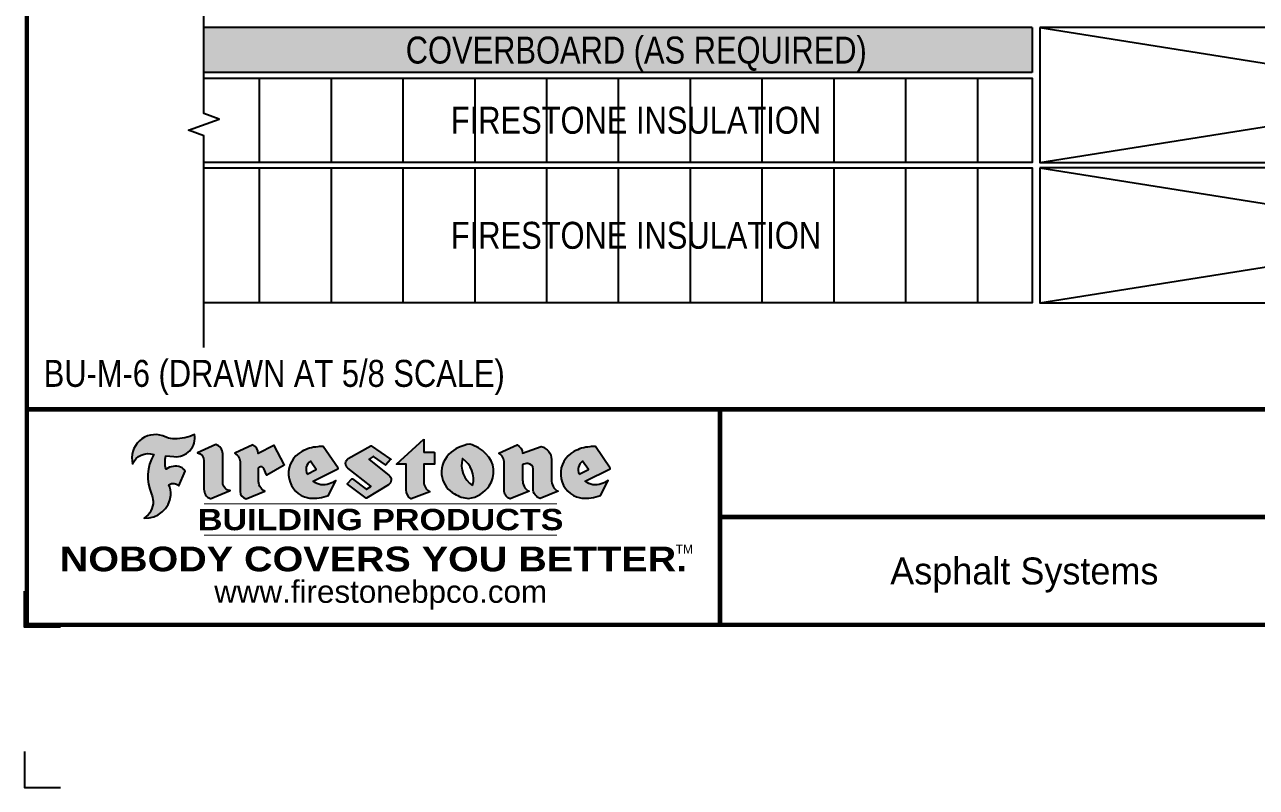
# Model space of a CAD drawing. Header units: inches. Extents: x -556 to -536, y -151 to -134.3.
# Drawn here: x -556 to -547.42, y -151.04 to -145.74 of the extents above; entities that cross this region are included whole.
import ezdxf
from ezdxf.enums import TextEntityAlignment as Align

# ---------------------------------------------------------------- set-up
doc = ezdxf.new("R2010")
doc.units = ezdxf.units.IN
doc.header["$MEASUREMENT"] = 0
doc.layers.get('0').update_dxf_attribs({"linetype": 'CONTINUOUS'})
doc.layers.get('DEFPOINTS').update_dxf_attribs({"linetype": 'CONTINUOUS'})
for name, color, linetype in [('FSBP-ANNO-LABEL', 7, 'CONTINUOUS'), ('FSBP-COVERBOARD_CANT', 46, 'CONTINUOUS'), ('FSBP-INSULATION', 7, 'CONTINUOUS'), ('FSBP-TTLB', 7, 'CONTINUOUS'), ('FSBP-TTLB-BORDER', 7, 'CONTINUOUS'), ('FSBP-TTLB-TEXT', 7, 'CONTINUOUS'), ('FSBP-WOOD', 7, 'CONTINUOUS')]:
    doc.layers.add(name, color=color, linetype=linetype)
doc.styles.add('ARIAL', font='ARIAL.TTF')
doc.styles.add('ARIAL_BOLD', font='ariblk.TTF')
doc.styles.add('ARIAL_NAR', font='ARIALN.TTF')
doc.styles.add('BANKGOTHIC', font='bgothm.ttf')

# ---------------------------------------------------------------- blocks, each defined once
blk = doc.blocks.new('TTLB-ASPHALT_1')
at = {"layer": 'FSBP-TTLB-TEXT'}
h = blk.add_hatch(color=1, dxfattribs=at)
edge = h.paths.add_edge_path()
edge.add_arc((1.037309769669577, -0.1982514792917272), 0.1319107607348553, 264.0410451462098, 370.3106169565175)
edge.add_arc((1.027551646585692, 0.1214293576525733), 0.3273056962876235, 270.05058356628535, 295.23459397187514, ccw=False)
edge.add_arc((1.022801957313334, -0.06680179986895496), 0.1391656561713503, 249.3281275763668, 272.0749124149863, ccw=False)
edge.add_line((0.9736743133014443, -0.1970076156048179), (0.9474927838574558, -0.1852745150568325))
edge.add_arc((0.8939498971398336, -0.3394262635682139), 0.1631857907024099, 70.84590087378872, 194.3325259843273)
edge.add_arc((0.8444260109029358, -0.4259936440910792), 0.1179914261095279, 70.96950098067128, 156.9641407594482, ccw=False)
edge.add_arc((1.153141409296893, -0.4684497516079489), 0.3110405457095052, 150.323113748316, 203.2084295854517)
edge.add_arc((0.7562495500623072, -0.6412608153899839), 0.1218587156617311, 0.8849157075190988, 24.346689398949877, ccw=False)
edge.add_arc((0.749378166569727, -0.6475258110744306), 0.1289731377238325, -58.36655102076742, 3.6216782311386737, ccw=False)
edge.add_arc((0.825669902954445, -0.5792158350996175), 0.1783301886510355, 267.2205474105585, 354.1381621173521)
edge.add_arc((0.7903121048625223, -0.6011409294291781), 0.2127878929608591, 0.9996158580669169, 21.00503380861242)
edge.add_arc((1.018807122639402, -0.5666691048185157), 0.0513639566841585, 40.821177131732725, 125.52727787225791, ccw=False)
edge.add_line((1.057676976260041, -0.5330924682126437), (1.102776947655911, -0.4308018311949837))
edge.add_arc((1.040858222524662, -0.4699705673995993), 0.07326744446031509, 32.31675181867256, 66.31481236598174)
edge.add_arc((1.03226251882532, -0.5063316993097686), 0.1102246948011782, 69.8179132332389, 125.254734720681)
edge.add_arc((1.127708877207283, -0.3689593535312383), 0.1659710644737306, 164.1569669952081, 196.5811013160487, ccw=False)
edge.add_line((0.9680425188342383, -0.3236487780942383), (1.023615334387159, -0.3294494641845773))
h = blk.add_hatch(color=1, dxfattribs=at)
edge = h.paths.add_edge_path()
edge.add_line((1.275239419159561, -0.6223407783464694), (1.415345367376062, -0.5660418822574371))
edge.add_arc((1.421019305783972, -0.5090099247487814), 0.05731350411836947, 181.9717871001989, 264.31851000495806, ccw=False)
edge.add_line((1.363739737527226, -0.5109819325197265), (1.363412352251203, -0.3102363679013962))
edge.add_arc((1.294263659668758, -0.3103491388304036), 0.06914878453844908, 0.0934405599591014, 72.42834396969012)
edge.add_line((1.315139561173908, -0.2444268274366692), (1.186839444240604, -0.3024209471341379))
edge.add_arc((1.175246268095293, -0.3585110609420923), 0.05727567197445628, -0.017399788185912257, 78.322067691347, ccw=False)
edge.add_line((1.232521937428658, -0.3585284546236807), (1.232574268422297, -0.555126496687123))
edge.add_arc((1.305699496415485, -0.5558575689677241), 0.07312888236350451, 179.4272023230205, 245.3845503102953)
h = blk.add_hatch(color=1, dxfattribs=at)
edge = h.paths.add_edge_path()
edge.add_line((1.792026821926584, -0.3839679064720229), (1.722158956877934, -0.2518542302253621))
edge.add_arc((1.720119655279632, -0.2529327078887889), 0.002306916790721916, 27.87197133405528, 117.3766794470726)
edge.add_line((1.719058846382097, -0.250884159729182), (1.610638460368705, -0.3070279753467702))
edge.add_arc((1.547088841662969, -0.306102665849437), 0.06355635479880158, 359.165808011073, 425.8793658831422)
edge.add_line((1.573061729235633, -0.2480956029480268), (1.446879247402876, -0.3051325108639702))
edge.add_arc((1.407812067100195, -0.3703571330466247), 0.07602957263902092, -3.441403975725109, 59.07992244284969, ccw=False)
edge.add_line((1.483704536400296, -0.3749210150788969), (1.483704536400296, -0.5723838140635706))
edge.add_arc((1.540537465180449, -0.5682544061150878), 0.05698275005415228, 184.1557352478595, 255.3066498366543)
edge.add_line((1.526084036778343, -0.6233736605654059), (1.657291340682093, -0.570650514527486))
edge.add_arc((1.688298576827208, -0.502139038842401), 0.07520153584805701, 207.5160880841914, 245.649226723163, ccw=False)
edge.add_arc((1.721050197024908, -0.491448816845633), 0.1093332836229113, 179.4823365255141, 204.5537900001094, ccw=False)
edge.add_line((1.611721375809452, -0.4904610114968335), (1.611721375809452, -0.4126404716788983))
edge.add_arc((1.628589765097189, -0.4141592990360436), 0.01693662875851165, 28.356188110622497, 174.8549701683584, ccw=False)
edge.add_arc((1.627340435522399, -0.4197189881350454), 0.02111886817708033, 22.216893572439517, 40.10213956426492, ccw=False)
edge.add_line((1.646891420738257, -0.4117336534413738), (1.666638796144639, -0.4549750258192233))
edge.add_arc((1.668737246926753, -0.4540167099035415), 0.002306916790685597, 204.5451281842828, 299.6323508190067)
edge.add_line((1.669877862091766, -0.4560219186518992), (1.791128135493295, -0.3870515928837648))
edge.add_line((1.791128135493295, -0.3870515928837648), (1.792026821926584, -0.3839679064720229))
h = blk.add_hatch(color=1, dxfattribs=at)
edge = h.paths.add_edge_path()
edge.add_arc((2.260407392426799, -0.3775796671688738), 0.0415245022322573, 123.20805433950699, 232.2027298779723, ccw=False)
edge.add_line((2.237665217914071, -0.3428366421988329), (2.393535971665983, -0.2540943745380986))
edge.add_arc((2.394677353533154, -0.2560991469722467), 0.00230691679074142, 55.64644466176969, 119.65426054492929, ccw=False)
edge.add_line((2.395979141996861, -0.2541946229174954), (2.531809646140459, -0.3470380726374032))
edge.add_arc((2.530468902927936, -0.3489153772789848), 0.00230691679070047, -42.73110123842042, 54.46613537395791, ccw=False)
edge.add_line((2.532163440279987, -0.3504807552658491), (2.498457913851155, -0.3869673252714421))
edge.add_arc((2.496763376499132, -0.385401947284592), 0.002306916790673087, 233.75270768949161, 317.26889876139137, ccw=False)
edge.add_line((2.495399362263356, -0.38726241234572), (2.413849913492982, -0.3274738082119626))
edge.add_arc((2.412485899257177, -0.3293342732731332), 0.002306916790719977, 53.75270768979654, 124.4135619297866)
edge.add_line((2.41118211687575, -0.3274311136421062), (2.382933981293377, -0.346782838468144))
edge.add_arc((2.384237763674776, -0.3486859980991568), 0.002306916790694806, 124.4135619293765, 231.8459020253658)
edge.add_line((2.382812599816248, -0.3505000469010184), (2.519899969301207, -0.4581994452042721))
edge.add_arc((2.494247019847677, -0.4908523236374407), 0.0415245022322573, -55.21225898295228, 51.84590202520451, ccw=False)
edge.add_line((2.517938320565804, -0.5249552055672808), (2.364434947484597, -0.6179520922513717))
edge.add_arc((2.363239601923482, -0.6159790200102009), 0.002306916790727131, 233.2955624372974, 301.2087215702374, ccw=False)
edge.add_line((2.361860787187538, -0.6178285429225383), (2.231266621301074, -0.5204709167214361))
edge.add_arc((2.232647938930654, -0.518623262347532), 0.002306916790697738, 135.5134179846412, 233.2179869199849, ccw=False)
edge.add_line((2.231002150870836, -0.5170067083764565), (2.262839375599356, -0.4845937328397696))
edge.add_arc((2.264485163659231, -0.4862102868108593), 0.002306916790748635, 53.03528399994502, 135.5134179853723, ccw=False)
edge.add_line((2.265872365996302, -0.4843670465239001), (2.361834678328762, -0.5565872257804898))
edge.add_arc((2.363221880665748, -0.55474398549363), 0.00230691679062697, 233.0352840000717, 302.2362632414427)
edge.add_line((2.36445241715569, -0.5566953042850713), (2.39428499383348, -0.5378823484768844))
edge.add_arc((2.393054457343538, -0.5359310296853721), 0.002306916790685158, 302.2362632406162, 412.202729876843)
edge.add_line((2.394468296066179, -0.5341081404551886), (2.234958295420142, -0.4103916733127022))
h = blk.add_hatch(color=1, dxfattribs=at)
edge = h.paths.add_edge_path()
edge.add_line((2.763460561272041, -0.2072496393923444), (2.763460561272041, -0.2969520779963801))
edge.add_arc((2.765767478062685, -0.2969520779963943), 0.00230691679065842, 179.9999999996471, 269.9999999996471)
edge.add_line((2.765767478062685, -0.2992589947870528), (2.835417693520355, -0.2992589947870528))
edge.add_arc((2.835417693520355, -0.3015659115777538), 0.002306916790701052, 0, 90, ccw=False)
edge.add_line((2.837724610311056, -0.3015659115777538), (2.837724610311056, -0.3790761307453892))
edge.add_arc((2.835417693520355, -0.3790761307453749), 0.002306916790686842, 269.99999999964706, 359.99999999964706, ccw=False)
edge.add_line((2.835417693520355, -0.3813830475360618), (2.765767478062685, -0.3813830475360618))
edge.add_arc((2.765767478062685, -0.3836899643267202), 0.00230691679065842, 90.00000000035294, 180.0000000003529)
edge.add_line((2.763460561272041, -0.3836899643267344), (2.763460561272041, -0.5033995910642801))
edge.add_arc((2.836735953378934, -0.5071368822038522), 0.07337063740681407, 177.0802527808789, 245.3249543133826)
edge.add_line((2.806105814540615, -0.5738080530967267), (2.674529557384915, -0.6226036013049594))
edge.add_arc((2.708610405062075, -0.5642984087917995), 0.0675351734460605, 177.0345319916277, 239.69264280249, ccw=False)
edge.add_line((2.641165668230087, -0.560804539009709), (2.641165668230087, -0.3836899643267344))
edge.add_arc((2.638858751439443, -0.3836899643267202), 0.00230691679065842, 359.9999999996471, 449.999999999647)
edge.add_line((2.638858751439443, -0.3813830475360618), (2.572857950769389, -0.3813830475360618))
edge.add_line((2.572857950769389, -0.3813830475360618), (2.763460561272041, -0.2072496393923444))
h = blk.add_hatch(color=1, dxfattribs=at)
edge = h.paths.add_edge_path(flags=16)
edge.add_arc((2.940363509127394, -0.4847985213681483), 0.1684614578629417, 344.5558804047865, 417.0140046669545)
edge.add_arc((3.194458079644619, -0.3883534532477739), 0.1684614578629416, 164.5558804047865, 237.0140046669546)
edge = h.paths.add_edge_path()
edge.add_arc((3.069375116502187, -0.4399344555144893), 0.1828726885096673, 136.0914512150047, 191.213418978326)
edge.add_arc((3.064939550433394, -0.4318234379590393), 0.18031488047485, 194.0167254156723, 240.666373083186)
edge.add_arc((3.098047041778983, -0.3845058757092517), 0.2378525180183701, 239.2975390661776, 264.2889872773176)
edge.add_arc((3.048844782126224, -0.419023238379296), 0.203760689247156, 277.1986764832035, 326.503572961274)
edge.add_arc((3.077739326803538, -0.434104661646515), 0.1713748657917091, 325.3768876809903, 406.3828327799087)
edge.add_arc((3.011839488065931, -0.4896144380417837), 0.257194564585, 44.2846255351977, 73.82901434867308)
edge.add_arc((3.117152499586979, -0.4983433120546721), 0.2579560664039132, 97.50292863483669, 134.1039137579027)
h = blk.add_hatch(color=1, dxfattribs=at)
edge = h.paths.add_edge_path()
edge.add_line((3.322690228557462, -0.5721896537377091), (3.322690228557462, -0.3749210150788969))
edge.add_arc((3.24679775925739, -0.3703571330465678), 0.076029572638996, 356.5585960242387, 419.0799224428129)
edge.add_line((3.285864939560099, -0.3051325108639702), (3.412047421392799, -0.2480956029480268))
edge.add_arc((3.386074533820164, -0.3061026658494939), 0.06355635479883807, 0.3962622833877276, 65.87936588318718, ccw=False)
edge.add_line((3.449629368605429, -0.3056631084210863), (3.580526418688805, -0.2593848434574539))
edge.add_arc((3.555744121700968, -0.3530904070730259), 0.09692726601172152, 2.366977007666776, 75.18615851992018, ccw=False)
edge.add_line((3.652588689330287, -0.3490873311063041), (3.652588689330287, -0.4883770011386872))
edge.add_arc((3.761877549389567, -0.4914934052703757), 0.1093332836229049, 178.3666365323574, 204.5537900000422)
edge.add_arc((3.729125929191724, -0.502183627267101), 0.07520153584796149, 207.5160880841713, 245.2240541443095)
edge.add_line((3.697611150971852, -0.5704631245385627), (3.572585913552643, -0.6207021253773775))
edge.add_arc((3.595347186007587, -0.5526356419907756), 0.0717713151919874, 180.3328587115751, 251.51018566665869, ccw=False)
edge.add_line((3.523577081955409, -0.5530525936986663), (3.523577081955409, -0.4153032515383615))
edge.add_arc((3.486319529276869, -0.4148773504126382), 0.03725998689428563, 359.3450650296066, 449.0500281941025)
edge.add_arc((3.482769874121715, -0.4419622099033518), 0.06447454900600776, 86.29402372314017, 119.8211331593848)
edge.add_line((3.450707067966732, -0.3860252459975726), (3.450707067966732, -0.4904610114968335))
edge.add_arc((3.560035889182245, -0.4914488168456472), 0.1093332836229753, 179.4823365255069, 204.5537900001023)
edge.add_arc((3.527284268984403, -0.5021390388425004), 0.07520153584796385, 207.5160880841699, 245.6492267231416)
edge.add_line((3.496277032839316, -0.570650514527486), (3.365069728935509, -0.6233736605654059))
edge.add_arc((3.379502486061938, -0.5682868177318028), 0.05694615642555721, 183.9298782390169, 255.318496325343, ccw=False)
h = blk.add_hatch(color=1, dxfattribs=at)
h.paths.add_polyline_path([(2.063388732080512, -0.2583237030618903, 0.02524281661523788), (2.025024361750752, -0.2610532129309178, 0.1213611957758757), (1.901773912052249, -0.3008158885520373, 0.6151668103976068), (1.93274136141747, -0.6099060679591872, 0.05306812109568645), (1.967936229862175, -0.617865745600497, 0.1150932231766138), (2.099126721549737, -0.5994933789882708), (2.151195569562105, -0.4944891916583316, -0.08755405562188731), (2.104230609512001, -0.5187113292177372, -0.265591761123442), (1.992692314386659, -0.5010701623316862), (2.165347897647223, -0.4141184325909109, 0.4518949533370738), (2.166222728871162, -0.4107679608846269)])
h.paths.add_polyline_path([(2.014217313945437, -0.4188965037300676), (1.951113654018855, -0.4515330109460507, -0.3720533890450154), (1.973177450672722, -0.3607130665457561)], flags=16)
h = blk.add_hatch(color=1, dxfattribs=at)
h.paths.add_polyline_path([(3.957695472291277, -0.2583237030618903, 0.02524281661523822), (3.919331101961575, -0.2610532129309178, 0.1085638477195505), (3.807890832595604, -0.2939221658134414, 0.6425897848490651), (3.827048101628293, -0.6099060679591872, 0.05306812109569052), (3.862242970072884, -0.617865745600497, 0.1150932231766133), (3.993433461760503, -0.5994933789882708), (4.045502309772871, -0.4944891916583316, -0.08755405562189084), (3.998537349722767, -0.5187113292177372, -0.2655917611234366), (3.886999054597368, -0.5010701623316862), (4.059654637857989, -0.4141184325909109, 0.4518949533370731), (4.060529469081928, -0.4107679608846269)])
h.paths.add_polyline_path([(3.90852405415626, -0.4188965037300676), (3.845420394229677, -0.4515330109460507, -0.3720533890450147), (3.867484190883488, -0.3607130665457561)], flags=16)
at = {"layer": 'DEFPOINTS', "color": 1}
blk.add_lwpolyline([(0.234375, -1.515625), (-0.015625, -1.515625), (-0.015625, -1.265625)], dxfattribs=at)
at = {"layer": 'DEFPOINTS', "linetype": 'Continuous', "ltscale": 1.75}
blk.add_lwpolyline([(-0.015625, -2.380833333333342), (-0.015625, -2.630833333333342), (0.234375, -2.630833333333342)], dxfattribs=at)
at = {"layer": 'FSBP-TTLB', "const_width": 0.03125}
for points in [[(0, 0), (0, -1.5), (20, -1.5), (20, 0), (0, 0)], [(4.825208527206769, 0), (4.825208527206769, -0.75)], [(4.825208527206769, -0.75), (14.84028770518938, -0.75)], [(4.825208527206769, -0.75), (4.825208527206769, -1.5)]]:
    blk.add_lwpolyline(points, dxfattribs=at)
at = {"layer": 'FSBP-TTLB-BORDER', "const_width": 0.03125}
blk.add_lwpolyline([(20, 0), (20, 13), (0, 13), (0, 0)], dxfattribs=at)
at = {"layer": 'FSBP-TTLB-TEXT', "color": 1}
blk.add_line((0.7358432058323388, -0.379822754145593), (0.7358432058323388, -0.379822754145593), dxfattribs=at)
for points in [[(1.023615323725323, -0.3294494630716969, 0.5000510906601082), (1.167090420776901, -0.1746414942047778, -0.1103304102359608), (1.027840608309816, -0.2058762110801382, -0.09957876667165425), (0.9736743133014443, -0.1970076156048179), (0.9474927838574558, -0.1852745150568325, 0.5978159689075124), (0.7358432058323388, -0.379822754145593, -0.3938834584182213), (0.8828996422548698, -0.3144510229727047, 0.2349406564350952), (0.86727108227484, -0.5910237178633082, -0.1027304183841549), (0.8780937320133262, -0.6393788197974146, -0.2772692352614086), (0.8170223912655956, -0.7573362346216896, 0.3985429150902959), (1.003067614090241, -0.5974286950643517, 0.0875124847930418), (0.9889600163401155, -0.5248671157293501, -0.3874031597924062), (1.057676976260041, -0.5330924682126437), (1.102776947655911, -0.4308018311949837, 0.1494423498871741), (1.07029056398062, -0.4028746979725923, 0.2467195073738216), (0.9686394281704906, -0.4163228904100862, -0.1424285161541127), (0.9680425188342383, -0.3236487780942383), (1.023615334387159, -0.3294494641845773)], [(2.763460561272041, -0.2072496393923444), (2.763460561272041, -0.2969520779963801, 0.4142135623730958), (2.765767478062685, -0.2992589947870528), (2.835417693520355, -0.2992589947870528, -0.414213562373095), (2.837724610311056, -0.3015659115777538), (2.837724610311056, -0.3790761307453892, -0.4142135623730938), (2.835417693520355, -0.3813830475360618), (2.765767478062685, -0.3813830475360618, 0.4142135623730958), (2.763460561272041, -0.3836899643267344), (2.763460561272041, -0.5033995910642801, 0.3068985753588853), (2.806105814540615, -0.5738080530967267), (2.674529557384915, -0.6226036013049594, -0.2804194150632976), (2.641165668230087, -0.560804539009709), (2.641165668230087, -0.3836899643267344, 0.414213562373095), (2.638858751439443, -0.3813830475360618), (2.572857950769389, -0.3813830475360618), (2.763460561272041, -0.2072496393923444)], [(2.166222728871162, -0.4107679608846269), (2.063388732080512, -0.2583237030618903, 0.02524281661523788), (2.025024361750752, -0.2610532129309178, 0.1085638477195265), (1.913584092384895, -0.2939221658134414, 0.6425897848491228), (1.93274136141747, -0.6099060679591872, 0.05306812109568648), (1.967936229862175, -0.617865745600497, 0.1150932231766137), (2.099126721549737, -0.5994933789882708), (2.151195569562105, -0.4944891916583316, -0.0875540556218873), (2.104230609512001, -0.5187113292177372, -0.2655917611234418), (1.992692314386659, -0.5010701623316862), (2.165347897647223, -0.4141184325909109)], [(4.060529469081928, -0.4107679608846269), (3.957695472291277, -0.2583237030618903, 0.02524281661523788), (3.919331101961575, -0.2610532129309178, 0.1085638477195265), (3.807890832595604, -0.2939221658134414, 0.6425897848491228), (3.827048101628293, -0.6099060679591872, 0.05306812109568648), (3.862242970072884, -0.617865745600497, 0.1150932231766137), (3.993433461760503, -0.5994933789882708), (4.045502309772871, -0.4944891916583316, -0.0875540556218873), (3.998537349722767, -0.5187113292177372, -0.2655917611234418), (3.886999054597368, -0.5010701623316862), (4.059654637857989, -0.4141184325909109)], [(4.059654637857989, -0.4141184325909109, 0.4518949533370731), (4.060529469081928, -0.4107679608846269, 0.4518949533370731)]]:
    blk.add_lwpolyline(points, format="xyb", dxfattribs=at)
for points in [[(1.275239419159561, -0.6223407783464694), (1.415345367376062, -0.5660418822574371, -0.3756100036733062), (1.363739737527226, -0.5109819325197265), (1.363412352251203, -0.3102363679013962, 0.3265360292958048), (1.315139561173908, -0.2444268274366692), (1.186839444240604, -0.3024209471341379, -0.3557863980845349), (1.232521937428658, -0.3585284546236807), (1.232574268422297, -0.555126496687123, 0.2960110723418457)], [(1.792026821926584, -0.3839679064720229), (1.722158956877934, -0.2518542302253621, 0.4116839150163434), (1.719058846382097, -0.250884159729182), (1.610638460368705, -0.3070279753467702, 0.2996033003794034), (1.573061729235633, -0.2480956029480268), (1.446879247402876, -0.3051325108639702, -0.2797757560995365), (1.483704536400296, -0.3749210150788969), (1.483704536400296, -0.5723838140635706, 0.320828638474519), (1.526084036778343, -0.6233736605654059), (1.657291340682093, -0.570650514527486, -0.1679398621276611), (1.621603752698661, -0.5368819723450571, -0.1098333365370753), (1.611721375809452, -0.4904610114968335), (1.611721375809452, -0.4126404716788983, -0.743334502655012), (1.64349420176768, -0.4061152228778298, -0.07819791644735608), (1.646891420738257, -0.4117336534413738), (1.666638796144639, -0.4549750258192233, 0.4404648714563479), (1.669877862091766, -0.4560219186518992), (1.791128135493295, -0.3870515928837648)], [(2.234958295420142, -0.4103916733127022, -0.5150044486718882), (2.237665217914071, -0.3428366421988329), (2.393535971665983, -0.2540943745380986, -0.2867822934100265), (2.395979141996861, -0.2541946229174954), (2.531809646140459, -0.3470380726374032, -0.4515027974650387), (2.532163440279987, -0.3504807552658491), (2.498457913851155, -0.3869673252714421, -0.3814439164929681), (2.495399362263356, -0.38726241234572), (2.413849913492982, -0.3274738082119626, 0.3184718635035665), (2.41118211687575, -0.3274311136421062), (2.382933981293377, -0.346782838468144, 0.5064094529656681), (2.382812599816248, -0.3505000469010184), (2.519899969301207, -0.4581994452042721, -0.5043597839115849), (2.517938320565804, -0.5249552055672808), (2.364434947484597, -0.6179520922513717, -0.3053163970316367), (2.361860787187538, -0.6178285429225383), (2.231266621301074, -0.5204709167214361, -0.4541703869768119), (2.231002150870836, -0.5170067083764565), (2.262839375599356, -0.4845937328397696, -0.3762644290664977), (2.265872365996302, -0.4843670465239001), (2.361834678328762, -0.5565872257804898, 0.3114700032088108), (2.36445241715569, -0.5566953042850713), (2.39428499383348, -0.5378823484768844, 0.520381097387146), (2.394468296066179, -0.5341081404551886)], [(2.937624918725987, -0.3131105398334029, 0.2452625673097023), (2.889993533867141, -0.4754966266250307, 0.2064059665179019), (2.976604338974084, -0.5890186876871866, 0.1094800500670344), (3.074378098474654, -0.6211778035979165, 0.2185147641853038), (3.218764944843201, -0.5314757029352819, 0.3689489483072479), (3.195959963110113, -0.3100352223135445, 0.1296305888694145), (3.0834694040758, -0.242595816912754, 0.1610736375384317)], [(3.322690228557462, -0.5721896537377091), (3.322690228557462, -0.3749210150788969, 0.2797757560995341), (3.285864939560099, -0.3051325108639702), (3.412047421392799, -0.2480956029480268, -0.2937618496109166), (3.449629368605429, -0.3056631084210863), (3.580526418688805, -0.2593848434574539, -0.3288760160581939), (3.652588689330287, -0.3490873311063041), (3.652588689330287, -0.4883770011386872, 0.114762897203527), (3.662431105063263, -0.536926560769686, 0.166032965990522), (3.697611150971852, -0.5704631245385627), (3.572585913552643, -0.6207021253773775, -0.3209557512194564), (3.523577081955409, -0.5530525936986663), (3.523577081955409, -0.4153032515383615, 0.4127061514896111), (3.48693727661589, -0.3776224848030694, 0.1473421876160361), (3.450707067966732, -0.3860252459975726), (3.450707067966732, -0.4904610114968335, 0.1098333365370753), (3.460589444855941, -0.5368819723450855, 0.1679398621276611), (3.496277032839316, -0.570650514527486), (3.365069728935509, -0.6233736605654059, -0.3219729545308964), (3.322690228557462, -0.5721896537377091, 29.1476284739)], [(1.951113654018855, -0.4515330109460507), (2.014217313945437, -0.4188965037300676), (1.973177450672722, -0.3607130665457561, 0.3720533890450154)], [(3.10274193015772, -0.5296595419651595, 0.3271311138286319), (3.032079658614293, -0.3434924326507627, 0.3271311138286322)], [(3.845420394229677, -0.4515330109460507), (3.90852405415626, -0.4188965037300676), (3.867484190883488, -0.3607130665457561, 0.3720533890450154)]]:
    blk.add_lwpolyline(points, format="xyb", close=True, dxfattribs=at)
at = {"layer": 'FSBP-TTLB-TEXT', "const_width": 0.0078125}
for points in [[(1.233926579809207, -0.6584455781731435), (3.691229482685259, -0.6584455781731577)], [(1.233926579809207, -0.8761560960495984), (3.691229482685259, -0.8761560960495842)]]:
    blk.add_lwpolyline(points, dxfattribs=at)
at = {"layer": 'FSBP-TTLB-TEXT', "color": 1}
for centre, start, end in [((1.789987520328282, -0.3850463841354355), 299.6323508193319, 27.87197133380463), ((2.164310260790558, -0.412058050385383), 296.7304547840455, 34.00233684987403)]:
    blk.add_arc(centre, 0.00230691679068068, start, end, dxfattribs=at)
at = {"layer": 'FSBP-TTLB-TEXT', "lineweight": 18, "style": 'ARIAL_BOLD'}
blk.add_text('BUILDING PRODUCTS', height=0.1484375, dxfattribs=at).set_placement((2.462578031247233, -0.7673008371113639), align=Align.MIDDLE_CENTER)
at = {"layer": 'FSBP-TTLB-TEXT', "color": 1}
for s, height, style, p in [('TM', 0.0625, 'BANKGOTHIC', (4.576671173373001, -0.9725745042934193)), ('NOBODY COVERS YOU BETTER.', 0.171875, 'ARIAL_BOLD', (2.412604263603384, -1.041650450587369))]:
    blk.add_text(s, height=height, dxfattribs=dict(at, style=style)).set_placement(p, align=Align.MIDDLE_CENTER)
at = {"layer": 'FSBP-TTLB-TEXT'}
for s, height, style, p in [('Asphalt Systems', 0.1875, 'BANKGOTHIC', (6.943365678241776, -1.125)), ('www.firestonebpco.com', 0.15625, 'ARIAL', (2.462578031247233, -1.268657306740124))]:
    blk.add_text(s, height=height, dxfattribs=dict(at, style=style)).set_placement(p, align=Align.MIDDLE_CENTER)
for tag, height, style, p in [('DETAIL_DESCP_LINE_1', 0.21875, 'ARIAL_BOLD', (9.832748116198076, -0.375)), ('ISSUE_REV_DATE', 0.21875, 'ARIAL', (15.84069633627263, -0.7282559425942452)), ('DETAIL_NUMBER', 0.4375, 'ARIAL', (18.42055248367797, -0.8931630692489421))]:
    blk.add_attdef(tag, text='', height=height, dxfattribs=dict(at, style=style)).set_placement(p, align=Align.MIDDLE_CENTER)
at = {"layer": 'FSBP-TTLB-TEXT', "style": 'ARIAL'}
blk.add_attdef('ACCPT_SYSTEMS', text='', height=0.21875, dxfattribs=at).set_placement((11.49438170418193, -1.125), align=Align.MIDDLE_LEFT)

msp = doc.modelspace()

# ---------------------------------------------------------------- hatches: boundary and pattern name
at = {"layer": 'FSBP-COVERBOARD_CANT'}
h = msp.add_hatch(dxfattribs=at)
h.set_pattern_fill('ANSI36', color=256, angle=1, style=0)
h.set_pattern_definition([(46, (-628.8636679342544, 63.40356464149292), (0.06203904349557428, 0.2441878776314546), [0.3125, -0.0625, 0, -0.0625])])
h.paths.add_polyline_path([(-548.9838346568351, -145.7559473841076), (-554.7514299712135, -145.7559473841076), (-554.7514299712134, -146.0684473841075), (-548.9838346568353, -146.0684473841075)])
h.paths.add_polyline_path([(-537.1745726757903, -145.7559473841075), (-542.9421679901686, -145.7559473841076), (-542.9421679901686, -146.0684473841076), (-537.1745726757903, -146.0684473841076)])
h.paths.add_polyline_path([(-553.4072383849657, -146.122559338405), (-550.074509019345, -146.122559338405), (-550.074509019345, -145.7536345430435), (-553.4072383849657, -145.7536345430435)], flags=9)
h.paths.add_polyline_path([(-541.8497350157897, -146.122559338405), (-538.517005650169, -146.122559338405), (-538.517005650169, -145.7536345430435), (-541.8497350157897, -145.7536345430435)], flags=9)
at = {"layer": 'FSBP-INSULATION'}
h = msp.add_hatch(dxfattribs=at)
h.set_pattern_fill('LINE', color=256, scale=4, angle=90, style=0)
h.set_pattern_definition([(90, (-628.8636679342544, 63.40356464149292), (-0.5, 3.061515884555943e-17), [])])
h.paths.add_polyline_path([(-548.9838346568351, -146.1075098841076), (-554.7514299712135, -146.1075098841076), (-554.7514299712134, -146.3534720812118), (-554.6441066345161, -146.3925345812117), (-554.8587533079109, -146.4706595812118), (-554.7514299712134, -146.5097220812117), (-554.7514299712134, -146.6934473841076), (-548.9838346568351, -146.6934473841076)])
h.paths.add_polyline_path([(-548.9838346568351, -146.7325098841076), (-554.7514299712134, -146.7325098841077), (-554.7514299712134, -147.6700098841076), (-548.9838346568351, -147.6700098841076)])
h.paths.add_polyline_path([(-537.1745726757903, -146.7325098841076), (-542.9421679901686, -146.7325098841076), (-542.9421679901686, -147.6700098841076), (-537.1745726757904, -147.6700098841076)])
h.paths.add_polyline_path([(-537.1745726757903, -146.5097220812117), (-537.0672493390928, -146.4706595812118), (-537.2818960124876, -146.3925345812118), (-537.1745726757904, -146.3534720812118), (-537.1745726757903, -146.1075098841076), (-542.9421679901685, -146.1075098841075), (-542.9421679901686, -146.6934473841076), (-537.1745726757904, -146.6934473841076)])
h.paths.add_polyline_path([(-553.0800832860572, -146.5459318230571), (-550.4053945070667, -146.5459318230571), (-550.4053945070667, -146.254897546113), (-553.0800832860572, -146.254897546113)], flags=24)
h.paths.add_polyline_path([(-553.0800832860572, -147.3467130730571), (-550.4053945070667, -147.3467130730571), (-550.4053945070667, -147.0556787961131), (-553.0800832860572, -147.0556787961131)], flags=24)
h.paths.add_polyline_path([(-541.5207147224746, -147.3467130730571), (-538.8460259434842, -147.3467130730571), (-538.8460259434842, -147.0556787961131), (-541.5207147224746, -147.0556787961131)], flags=24)
h.paths.add_polyline_path([(-541.5207147224746, -146.5459318230571), (-538.8460259434842, -146.5459318230571), (-538.8460259434842, -146.254897546113), (-541.5207147224746, -146.254897546113)], flags=24)

# ---------------------------------------------------------------- linework, layer by layer
at = {"layer": 'FSBP-COVERBOARD_CANT'}
for p, q in [((-548.9838346568351, -145.7559473841076), (-554.7514299712136, -145.7559473841076)), ((-548.9838346568351, -145.7559473841076), (-548.9838346568353, -146.0684473841076)), ((-548.9838346568351, -146.0684473841076), (-554.7514299712135, -146.0684473841076)), ((-548.9838346568353, -146.0684473841076), (-554.7514299712136, -146.0684473841076))]:
    msp.add_line(p, q, dxfattribs=at)
at = {"layer": 'FSBP-INSULATION', "linetype": 'Continuous'}
for points in [[(-554.7514299712134, -147.9828574009159), (-554.7514299712134, -146.5097220812117), (-554.858753307911, -146.4706595812118), (-554.6441066345161, -146.3925345812118), (-554.7514299712134, -146.3534720812118), (-554.7514299712135, -144.7569714450569)], [(-554.7514299712135, -146.1075098841076), (-548.9838346568351, -146.1075098841076), (-548.9838346568351, -146.6934473841076), (-554.7514299712134, -146.6934473841076)], [(-554.7514299712134, -146.7325098841076), (-548.9838346568351, -146.7325098841076), (-548.9838346568351, -147.6700098841076), (-554.7514299712134, -147.6700098841076)]]:
    msp.add_lwpolyline(points, dxfattribs=at)
at = {"layer": 'FSBP-WOOD'}
for p, q in [((-548.9317513235022, -145.7559473841076), (-542.994251323502, -146.6934473841076)), ((-548.931751323502, -146.6934473841077), (-542.994251323502, -145.7559473841076)), ((-548.9317513235022, -146.7325098841076), (-542.994251323502, -147.6700098841076)), ((-548.931751323502, -147.6700098841077), (-542.994251323502, -146.7325098841076))]:
    msp.add_line(p, q, dxfattribs=at)
for points in [[(-548.9317513235022, -145.7559473841076), (-548.931751323502, -146.6934473841076), (-542.994251323502, -146.6934473841076), (-542.994251323502, -145.7559473841076), (-548.9317513235022, -145.7559473841076)], [(-548.9317513235022, -146.7325098841076), (-548.931751323502, -147.6700098841076), (-542.994251323502, -147.6700098841076), (-542.994251323502, -146.7325098841076), (-548.9317513235022, -146.7325098841076)]]:
    msp.add_lwpolyline(points, dxfattribs=at)

# ---------------------------------------------------------------- block references
msp.add_blockref('TTLB-ASPHALT_1', (-555.9827812163483, -148.411944915022))

# ---------------------------------------------------------------- texts
at = {"layer": 'DEFPOINTS', "style": 'ARIAL_NAR'}
msp.add_text('BU-M-6 (DRAWN AT 5/8 SCALE)', height=0.1875, dxfattribs=at).set_placement((-555.8656238622738, -148.161944915022), align=Align.MIDDLE_LEFT)
at = {"layer": 'FSBP-ANNO-LABEL', "style": 'ARIAL_NAR'}
for p in [(-551.742738896562, -146.4004786341076), (-551.742738896562, -147.2012598841076)]:
    msp.add_text('FIRESTONE INSULATION', height=0.1875, dxfattribs=at).set_placement(p, align=Align.MIDDLE_CENTER)
at = {"layer": 'FSBP-COVERBOARD_CANT', "style": 'ARIAL_NAR'}
msp.add_text('COVERBOARD (AS REQUIRED)', height=0.1875, dxfattribs=at).set_placement((-551.7408737021553, -145.9121973841076), align=Align.MIDDLE_CENTER)

doc.saveas('drawing.dxf')
